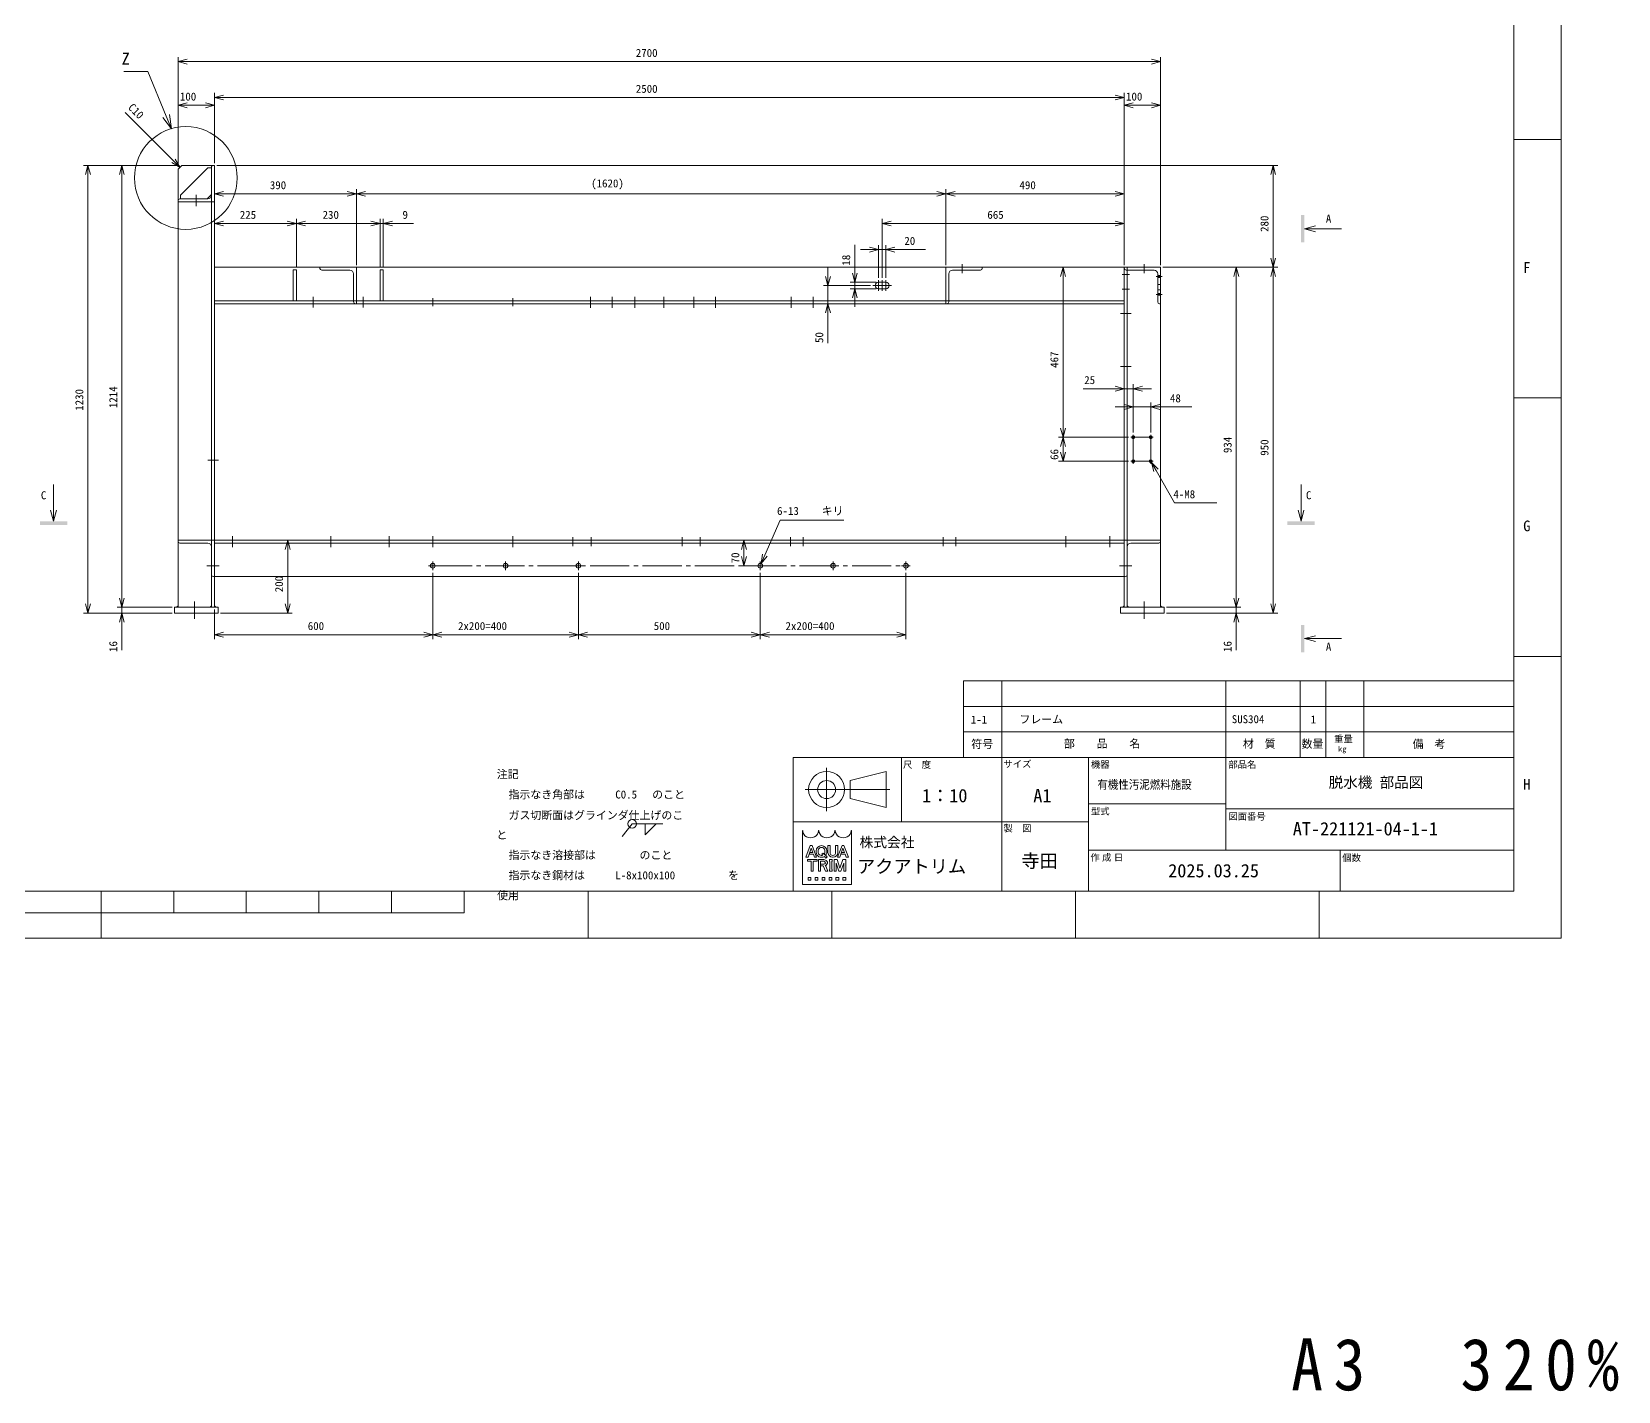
# Model space of a CAD drawing. Units: millimetres at full size. Extents: x -8517 to 8517, y -4135 to 2939.
# Drawn here: x -4437 to -78, y -4135 to -400 of the extents above; entities that cross this region are included whole.
import ezdxf
from ezdxf.enums import TextEntityAlignment as Align

# ---------------------------------------------------------------- set-up
doc = ezdxf.new("R2010")
doc.units = ezdxf.units.MM
doc.header["$LTSCALE"] = 12
doc.linetypes.add('CHAIN2', pattern=[12, 9, -1, 1, -1])
for name, color, linetype, lineweight in [('0-0_90_FRAME', 2, 'Continuous', 9), ('0-1_91_BLANK', 6, 'Continuous', 9), ('0-2_08_DIM', 3, 'Continuous', 9), ('0-3_0', 134, 'Continuous', 9), ('0-4_05_CENTER', 2, 'CHAIN2', 9), ('0-5_04_HIDDEN', 7, 'Continuous', 9), ('0-6_10_DRAFT', 1, 'Continuous', 9)]:
    doc.layers.add(name, color=color, linetype=linetype, lineweight=lineweight)
doc.layers.add('0-7_07_TEXT', color=3, linetype='Continuous')
doc.layers.add('0-8', color=7, linetype='Continuous')
doc.styles.add('ＭＳ ゴシック', font='')
doc.styles.add('ＭＳ Ｐゴシック', font='')
doc.styles.get('ＭＳ ゴシック').set_extended_font_data('MS Gothic')
doc.styles.get('ＭＳ Ｐゴシック').set_extended_font_data('MS PGothic')

# ---------------------------------------------------------------- blocks, each defined once
blk = doc.blocks.new('Weld-line')
at = {"layer": '0-2_08_DIM'}
blk.add_line((0, 0), (1, 0), dxfattribs=at)
blk = doc.blocks.new('Weld10-s5')
at = {"layer": '0-2_08_DIM'}
blk.add_circle((0, 0), 2, dxfattribs=at)
blk = doc.blocks.new('Weld10-a1')
at = {"layer": '0-2_08_DIM'}
blk.add_lwpolyline([(5, 0), (0, 5), (0, 0)], close=True, dxfattribs=at)
blk = doc.blocks.new('Jis_w20130906110600')
at = {"layer": '0-2_08_DIM'}
blk.add_line((-4.631, -5.765), (0, 0), dxfattribs=at)
blk.add_blockref('Weld10-s5', (0, 0), dxfattribs=at)
at = {"layer": '0-2_08_DIM', "xscale": 14, "yscale": 14}
blk.add_blockref('Weld-line', (0, 0), dxfattribs=at)
at = {"layer": '0-2_08_DIM', "xscale": -1, "rotation": 180}
blk.add_blockref('Weld10-a1', (6, 0), dxfattribs=at)
blk = doc.blocks.new('seca02')
at = {"layer": '0-3_0'}
for q in [(3.5, 0.804), (3.5, -0.804), (10.635, 0)]:
    blk.add_line((0.5, 0), q, dxfattribs=at)
blk.add_solid([(-0.5, 3.763), (-0.5, -3.763), (0.5, 3.763), (0.5, -3.763)], dxfattribs=at)
blk = doc.blocks.new('seca03')
at = {"layer": '0-3_0'}
for q in [(0, 10.635), (-0.804, 3.5), (0.804, 3.5)]:
    blk.add_line((0, 0.5), q, dxfattribs=at)
blk.add_solid([(-3.763, -0.5), (3.763, -0.5), (-3.763, 0.5), (3.763, 0.5)], dxfattribs=at)
blk = doc.blocks.new('M8Tz_1')
at = {"layer": '0-3_0'}
for radius in [4, 3.25]:
    blk.add_circle((0, 0), radius, dxfattribs=at)
at = {"layer": '0-4_05_CENTER'}
for p, q in [((6.92, 0), (-6.92, 0)), ((0, -6.92), (0, 6.92))]:
    blk.add_line(p, q, dxfattribs=at)
blk = doc.blocks.new('A$C448B04A9_1')
at = {"layer": '0-3_0'}
for p, q in [((3, 100), (0, 100)), ((0, 0), (0, 100)), ((8, 18), (8, 95)), ((0, 0), (100, 0)), ((95, 8), (18, 8)), ((100, 3), (100, 0))]:
    blk.add_line(p, q, dxfattribs=at)
for centre, radius, start, end in [((3, 95), 5, 0, 90), ((18, 18), 10, 180, 270), ((95, 3), 5, 0, 90)]:
    blk.add_arc(centre, radius, start, end, dxfattribs=at)
blk = doc.blocks.new('A$C448B04A9_1_1_1')
at = {"layer": '0-5_04_HIDDEN'}
for p, q in [((3, 100), (0, 100)), ((0, 0), (0, 100)), ((8, 18), (8, 95)), ((0, 0), (100, 0)), ((95, 8), (18, 8)), ((100, 3), (100, 0))]:
    blk.add_line(p, q, dxfattribs=at)
for centre, radius, start, end in [((3, 95), 5, 0, 90), ((18, 18), 10, 180, 270), ((95, 3), 5, 0, 90)]:
    blk.add_arc(centre, radius, start, end, dxfattribs=at)
blk = doc.blocks.new('_Open30')
at = {"layer": '0-2_08_DIM'}
blk.add_line((0, 0), (-1, 0), dxfattribs=at)
blk.add_lwpolyline([(-1, 0.2679), (0, 0), (-1, -0.2679)], dxfattribs=at)

msp = doc.modelspace()

# ---------------------------------------------------------------- linework, layer by layer
at = {"layer": '0-0_90_FRAME'}
for p, q in [((-234.95, -696.26), (-364.57, -696.26)), ((-234.95, -1406.23), (-364.57, -1406.23)), ((-234.95, -2116.21), (-364.57, -2116.21)), ((-1876.79, -2183.85), (-1876.79, -2393.85)), ((-1876.79, -2183.85), (-364.57, -2183.85)), ((-1771.79, -2183.85), (-1771.79, -2393.85)), ((-1155.88, -2183.85), (-1155.88, -2393.85)), ((-951.44, -2183.85), (-951.44, -2393.85)), ((-881.44, -2183.85), (-881.44, -2393.85)), ((-776.44, -2183.85), (-776.44, -2393.85)), ((-1876.79, -2253.85), (-364.57, -2253.85)), ((-1876.79, -2323.85), (-364.57, -2323.85)), ((-2304.12, -2668.37), (-2295.14, -2643.15)), ((-2300.99, -2659.93), (-2299.26, -2655.07)), ((-2299.26, -2655.07), (-2290.9, -2655.07)), ((-2297.8, -2636.35), (-2292.49, -2636.35)), ((-2290.9, -2655.07), (-2295.14, -2643.15)), ((-2280.41, -2668.22), (-2292.49, -2636.35)), ((-2281.78, -2650.44), (-2281.78, -2654.29)), ((-2276.44, -2650.82), (-2276.44, -2653.89)), ((-2265.81, -2659.89), (-2262.97, -2656.87)), ((-2262.97, -2656.87), (-2251.11, -2666.65)), ((-2257.66, -2650.82), (-2257.66, -2653.89)), ((-2252.32, -2650.44), (-2252.32, -2654.29)), ((-2249.36, -2655.44), (-2249.36, -2636.35)), ((-2243.6, -2636.35), (-2249.36, -2636.35)), ((-2243.6, -2654.29), (-2243.6, -2636.35)), ((-2222.46, -2655.44), (-2222.46, -2636.35)), ((-2217.04, -2668.37), (-2208.06, -2643.15)), ((-2213.91, -2659.93), (-2212.17, -2655.07)), ((-2212.17, -2655.07), (-2203.82, -2655.07)), ((-2210.71, -2636.35), (-2205.4, -2636.35)), ((-2203.82, -2655.07), (-2208.06, -2643.15)), ((-2193.33, -2668.22), (-2205.4, -2636.35)), ((-2309.87, -2668.37), (-2309.87, -2668.22)), ((-2309.87, -2668.37), (-2304.12, -2668.37)), ((-2305.72, -2674.78), (-2279.46, -2674.78)), ((-2305.72, -2674.78), (-2305.72, -2679.26)), ((-2305.72, -2679.26), (-2296.11, -2679.26)), ((-2300.99, -2659.93), (-2289.17, -2659.93)), ((-2295.47, -2706.8), (-2295.47, -2679.9)), ((-2289.71, -2706.8), (-2289.71, -2679.9)), ((-2289.07, -2679.26), (-2279.46, -2679.26)), ((-2280.41, -2668.37), (-2280.41, -2668.22)), ((-2279.46, -2674.78), (-2279.46, -2679.26)), ((-2275.81, -2674.78), (-2275.81, -2706.8)), ((-2275.81, -2674.78), (-2261.08, -2674.78)), ((-2270.05, -2679.26), (-2260.31, -2679.26)), ((-2269.86, -2691.62), (-2269.86, -2687.14)), ((-2269.86, -2687.14), (-2260.31, -2687.14)), ((-2269.86, -2691.62), (-2263.57, -2691.62)), ((-2265.81, -2659.89), (-2263.19, -2662.43)), ((-2261.19, -2693.23), (-2256.32, -2706.8)), ((-2259.55, -2659.54), (-2255.43, -2662.94)), ((-2259.27, -2666.25), (-2254.82, -2670.58)), ((-2255.62, -2693.03), (-2250.1, -2706.54)), ((-2254.82, -2670.58), (-2251.11, -2666.65)), ((-2245.25, -2674.78), (-2238.2, -2674.78)), ((-2245.25, -2674.78), (-2245.25, -2679.26)), ((-2245.25, -2706.8), (-2245.25, -2702.32)), ((-2244.61, -2701.68), (-2244.61, -2679.9)), ((-2238.84, -2701.68), (-2238.84, -2679.9)), ((-2238.2, -2674.78), (-2238.2, -2679.26)), ((-2234.95, -2668.37), (-2236.87, -2668.37)), ((-2232.43, -2674.78), (-2224.07, -2674.78)), ((-2219.31, -2706.8), (-2226.68, -2684.38)), ((-2216.42, -2698.03), (-2224.07, -2674.78)), ((-2222.79, -2668.37), (-2222.79, -2668.22)), ((-2222.79, -2668.37), (-2217.04, -2668.37)), ((-2216.42, -2698.03), (-2208.78, -2674.78)), ((-2213.91, -2659.93), (-2202.08, -2659.93)), ((-2213.54, -2706.8), (-2206.17, -2684.38)), ((-2200.41, -2674.78), (-2208.78, -2674.78)), ((-2193.33, -2668.37), (-2193.33, -2668.22)), ((-2304.11, -2723.57), (-2304.11, -2731.25)), ((-2295.47, -2706.8), (-2289.71, -2706.8)), ((-2284.9, -2723.57), (-2284.9, -2731.25)), ((-2265.69, -2723.57), (-2265.69, -2731.25)), ((-2256.32, -2706.8), (-2250.1, -2706.8)), ((-2250.1, -2706.54), (-2250.1, -2706.8)), ((-2246.48, -2723.57), (-2246.48, -2731.25)), ((-2227.27, -2723.57), (-2227.27, -2731.25)), ((-2219.31, -2706.8), (-2213.54, -2706.8)), ((-2200.37, -2723.57), (-2200.37, -2731.25)), ((-2907.87, -2890.6), (-2907.87, -2761.56)), ((-2238.53, -2890.6), (-2238.53, -2761.56)), ((-1569.2, -2890.6), (-1569.2, -2761.56)), ((-899.87, -2890.6), (-899.87, -2761.56))]:
    msp.add_line(p, q, dxfattribs=at)
at = {"layer": '0-0_90_FRAME', "color": 134}
for p, q in [((-2047.57, -2570.63), (-2047.57, -2393.85)), ((-1876.79, -2393.85), (-364.57, -2393.85)), ((-1771.79, -2761.56), (-1771.79, -2393.85)), ((-1533.5, -2761.56), (-1533.5, -2393.85)), ((-1155.88, -2393.85), (-1155.88, -2648.42)), ((-2253, -2541.64), (-2253, -2422.84)), ((-2312.4, -2482.24), (-2079.75, -2482.24)), ((-1533.5, -2521.13), (-1155.88, -2521.13)), ((-1533.5, -2570.63), (-2344.57, -2570.63)), ((-1155.88, -2535.27), (-364.57, -2535.27)), ((-1533.5, -2648.42), (-364.57, -2648.42)), ((-842.14, -2648.42), (-842.14, -2761.56))]:
    msp.add_line(p, q, dxfattribs=at)
at = {"layer": '0-0_90_FRAME', "color": 6}
for p, q in [((-4246.53, -2890.6), (-4246.53, -2761.56)), ((-4047.12, -2821.38), (-4047.12, -2761.56)), ((-3847.71, -2821.38), (-3847.71, -2761.56)), ((-3648.29, -2821.38), (-3648.29, -2761.56)), ((-3448.88, -2821.38), (-3448.88, -2761.56)), ((-3249.46, -2821.38), (-3249.46, -2761.56)), ((-5243.61, -2821.38), (-3249.46, -2821.38))]:
    msp.add_line(p, q, dxfattribs=at)
msp.add_lwpolyline([(-8128.5, -2761.56), (-364.57, -2761.56), (-364.57, 2788.98), (-8128.5, 2788.98)], close=True, dxfattribs=at)
at = {"layer": '0-0_90_FRAME', "color": 134}
for points in [[(-2344.57, -2761.56), (-364.57, -2761.56), (-364.57, -2393.85), (-2344.57, -2393.85)], [(-2188.65, -2457.49), (-2089.65, -2432.74), (-2089.65, -2531.74), (-2188.65, -2506.99)]]:
    msp.add_lwpolyline(points, close=True, dxfattribs=at)
at = {"layer": '0-0_90_FRAME'}
for points in [[(-2185, -2594.85), (-2185, -2742.78), (-2319.48, -2742.78), (-2319.48, -2594.85)], [(-2309.87, -2668.37), (-2309.87, -2668.22), (-2297.8, -2636.35)], [(-2228.23, -2654.29), (-2228.23, -2636.35), (-2222.46, -2636.35)], [(-2222.79, -2668.37), (-2222.79, -2668.22), (-2210.71, -2636.35)], [(-2280.41, -2668.37), (-2286.16, -2668.37), (-2289.17, -2659.93)], [(-2275.81, -2706.8), (-2270.05, -2706.8), (-2270.05, -2679.26)], [(-2245.25, -2706.8), (-2238.2, -2706.8), (-2238.2, -2702.32)], [(-2232.43, -2674.78), (-2232.43, -2706.8), (-2226.67, -2706.8), (-2226.68, -2684.38)], [(-2206.17, -2684.38), (-2206.17, -2706.8), (-2200.41, -2706.8), (-2200.41, -2674.78)], [(-2193.33, -2668.37), (-2199.08, -2668.37), (-2202.08, -2659.93)], [(-2304.11, -2723.57), (-2296.43, -2723.57), (-2296.43, -2731.25), (-2304.11, -2731.25)], [(-2284.9, -2723.57), (-2277.22, -2723.57), (-2277.22, -2731.25), (-2284.9, -2731.25)], [(-2265.69, -2723.57), (-2258.01, -2723.57), (-2258.01, -2731.25), (-2265.69, -2731.25)], [(-2246.48, -2723.57), (-2238.79, -2723.57), (-2238.79, -2731.25), (-2246.48, -2731.25)], [(-2227.27, -2723.57), (-2219.58, -2723.57), (-2219.58, -2731.25), (-2227.27, -2731.25)], [(-2200.37, -2723.57), (-2208.05, -2723.57), (-2208.05, -2731.25), (-2200.37, -2731.25)]]:
    msp.add_lwpolyline(points, dxfattribs=at)
at = {"layer": '0-0_90_FRAME', "color": 134}
for radius in [49.5, 24.75]:
    msp.add_circle((-2253, -2482.24), radius, dxfattribs=at)
at = {"layer": '0-0_90_FRAME'}
for centre, radius, start, end in [((-2319.48, -2595.49), 0.64, 0, 90), ((-2274.66, -2595.49), 0.64, 0, 180), ((-2274.66, -2595.49), 0.64, 0, 90), ((-2229.83, -2595.49), 0.64, 0, 180), ((-2185, -2595.49), 0.64, 90, 180), ((-2235.82, -2654.87), 13.55, 182.45003, 265.55526), ((-2232.17, -2654.43), 11.43, 179.25279, 218.96457), ((-2236, -2654.87), 13.55, 274.44474, 357.54997), ((-2239.66, -2654.43), 11.43, 321.03543, 0.74721), ((-2296.11, -2679.9), 0.64, 0, 90), ((-2289.07, -2679.9), 0.64, 90, 180), ((-2263.57, -2694.19), 2.56, 21.9283, 90), ((-2260.45, -2683.2), 3.94, 271.99706, 88.00294), ((-2259.5, -2694.62), 4.19, 22.27295, 58.55311), ((-2245.25, -2679.9), 0.64, 0, 90), ((-2245.25, -2701.68), 0.64, 270, 0), ((-2235.91, -2652.29), 10.66, 241.15773, 298.84227), ((-2238.2, -2679.9), 0.64, 90, 180), ((-2238.2, -2701.68), 0.64, 180, 270)]:
    msp.add_arc(centre, radius, start, end, dxfattribs=at)
for centre, major_axis, ratio, start_param, end_param in [((-2297.07, -2595.49), (-21.77, 0), 0.882353, 6.2831853, 9.424778), ((-2252.24, -2595.49), (-21.77, 0), 0.882353, 6.2831853, 9.424778), ((-2207.41, -2595.49), (-21.77, 0), 0.882353, 6.2831853, 9.424778), ((-2267.05, -2650.44), (-14.73, 0), 0.956522, 3.1415927, 6.2831853), ((-2267.05, -2654.29), (-14.73, 0), 0.956522, 6.2831853, 8.4104559), ((-2267.05, -2650.82), (9.39, 0), 0.994718, 6.2831853, 9.424778), ((-2267.05, -2653.91), (9.39, 0), 0.995036, 3.1415927, 5.1354926), ((-2267.05, -2653.91), (9.39, 0), 0.995036, 5.6366671, 6.2831853), ((-2267.05, -2654.29), (-14.73, 0), 0.956522, 2.4802046, 3.1415927), ((-2261.08, -2683.2), (-10.34, 0), 0.81482, 1.9440695, 4.712389)]:
    msp.add_ellipse(centre, major_axis=major_axis, ratio=ratio, start_param=start_param, end_param=end_param, dxfattribs=at)
at = {"layer": '0-1_91_BLANK'}
msp.add_lwpolyline([(-8516.96, -2890.6), (-234.95, -2890.6), (-234.95, 2938.6), (-8516.96, 2938.6)], close=True, dxfattribs=at)
at = {"layer": '0-2_08_DIM'}
for p, q in [((-4035.23, -770.92), (-4035.23, -469.59)), ((-1335.24, -1040.92), (-1335.24, -469.59)), ((-4183.9, -509.33), (-4123.9, -509.33)), ((-4010.23, -482.09), (-1360.24, -482.09)), ((-4035.23, -770.92), (-4035.23, -589.45)), ((-3960.23, -601.95), (-4010.23, -601.95)), ((-3935.23, -760.92), (-3935.23, -568.2)), ((-3935.23, -760.92), (-3935.23, -589.45)), ((-3910.23, -580.7), (-1460.24, -580.7)), ((-1435.24, -1040.92), (-1435.24, -568.2)), ((-1435.24, -1040.92), (-1435.24, -589.45)), ((-1410.24, -601.95), (-1360.24, -601.95)), ((-1335.24, -1040.92), (-1335.24, -589.45)), ((-4047.91, -754.49), (-4180.32, -622.08)), ((-4031.48, -767.17), (-4295.38, -767.17)), ((-4031.48, -767.17), (-4202.2, -767.17)), ((-3928.98, -767.17), (-1013.5, -767.17)), ((-4282.88, -1972.17), (-4282.88, -792.17)), ((-4189.7, -792.17), (-4189.7, -1956.17)), ((-1026, -792.17), (-1026, -1022.17)), ((-2100.24, -1076.54), (-2100.24, -914.37)), ((-1435.24, -1040.92), (-1435.24, -914.37)), ((-2075.24, -926.87), (-1460.24, -926.87)), ((-2175.54, -1063.17), (-2175.54, -985.67)), ((-2135.24, -998.53), (-2160.24, -998.53)), ((-2110.24, -1076.54), (-2110.24, -986.03)), ((-2110.24, -998.53), (-2090.24, -998.53)), ((-2090.24, -1076.54), (-2090.24, -986.03)), ((-2065.24, -998.53), (-1981.49, -998.53)), ((-2249.39, -1072.17), (-2249.39, -1047.17)), ((-2116.49, -1088.17), (-2188.04, -1088.17)), ((-2175.54, -1106.17), (-2175.54, -1088.17)), ((-1441.49, -1047.17), (-1615.96, -1047.17)), ((-1603.46, -1489.17), (-1603.46, -1072.17)), ((-1328.99, -1047.17), (-1013.5, -1047.17)), ((-1328.99, -1047.17), (-1114.88, -1047.17)), ((-1328.99, -1047.17), (-1013.5, -1047.17)), ((-1127.38, -1072.17), (-1127.38, -1956.17)), ((-1026, -1072.17), (-1026, -1972.17)), ((-2132.07, -1097.17), (-2261.89, -1097.17)), ((-2249.39, -1097.17), (-2249.39, -1147.17)), ((-2116.49, -1106.17), (-2188.04, -1106.17)), ((-2175.54, -1131.17), (-2175.54, -1156.17)), ((-2115.83, -1147.17), (-2261.89, -1147.17)), ((-2249.39, -1172.17), (-2249.39, -1256.13)), ((-1460.24, -1380.93), (-1547.74, -1380.93)), ((-1435.24, -1501), (-1435.24, -1368.43)), ((-1410.24, -1380.93), (-1435.24, -1380.93)), ((-1410.24, -1501), (-1410.24, -1368.43)), ((-1385.24, -1380.93), (-1360.24, -1380.93)), ((-1435.24, -1430.89), (-1460.24, -1430.89)), ((-1410.24, -1501), (-1410.24, -1418.39)), ((-1410.24, -1430.89), (-1362.24, -1430.89)), ((-1362.24, -1501), (-1362.24, -1418.39)), ((-1337.24, -1430.89), (-1249.74, -1430.89)), ((-1423.41, -1514.17), (-1615.96, -1514.17)), ((-1423.41, -1514.17), (-1615.96, -1514.17)), ((-1603.46, -1539.17), (-1603.46, -1555.17)), ((-1423.41, -1580.17), (-1615.96, -1580.17)), ((-3740.88, -1797.17), (-3721.41, -1797.17)), ((-3733.91, -1822.17), (-3733.91, -1972.17)), ((-4189.7, -1956.17), (-4189.7, -1931.17)), ((-1127.38, -1956.17), (-1127.38, -1931.17)), ((-4051.48, -1997.17), (-4295.38, -1997.17)), ((-4051.48, -1981.17), (-4202.2, -1981.17)), ((-4051.48, -1981.17), (-4202.2, -1981.17)), ((-4051.48, -1997.17), (-4202.2, -1997.17)), ((-4189.7, -1981.17), (-4189.7, -1997.17)), ((-3918.98, -1997.17), (-3721.41, -1997.17)), ((-1318.99, -1981.17), (-1114.88, -1981.17)), ((-1318.99, -1981.17), (-1114.88, -1981.17)), ((-1318.99, -1997.17), (-1013.5, -1997.17)), ((-1318.99, -1997.17), (-1114.88, -1997.17)), ((-1127.38, -1981.17), (-1127.38, -1997.17)), ((-4189.7, -2022.17), (-4189.7, -2099.67)), ((-1127.38, -2022.17), (-1127.38, -2099.67))]:
    msp.add_line(p, q, dxfattribs=at)
at = {"layer": '0-2_08_DIM', "color": 4}
for p, q in [((-3935.23, -906.31), (-3935.23, -832.94)), ((-3910.23, -845.44), (-3570.24, -845.44)), ((-3545.24, -1040.92), (-3545.24, -832.94)), ((-3545.24, -1040.92), (-3545.24, -832.94)), ((-3520.24, -845.44), (-1950.24, -845.44)), ((-1925.24, -1040.92), (-1925.24, -832.94)), ((-1925.24, -1040.92), (-1925.24, -832.94)), ((-1460.24, -845.44), (-1900.24, -845.44)), ((-1435.24, -1040.92), (-1435.24, -832.94)), ((-3935.23, -1047.92), (-3935.23, -914.37)), ((-3710.24, -1047.92), (-3710.24, -914.37)), ((-3710.24, -1047.92), (-3710.24, -914.37)), ((-3480.24, -1047.92), (-3480.24, -914.37)), ((-3480.24, -1047.92), (-3480.24, -914.37)), ((-3471.24, -1047.92), (-3471.24, -914.37)), ((-3735.24, -926.87), (-3910.23, -926.87)), ((-3685.24, -926.87), (-3505.24, -926.87)), ((-3505.24, -926.87), (-3530.24, -926.87)), ((-3480.24, -926.87), (-3471.24, -926.87)), ((-3446.24, -926.87), (-3388.74, -926.87)), ((-2472.14, -1797.17), (-2492.71, -1797.17)), ((-2480.21, -1842.17), (-2480.21, -1822.17)), ((-2453.52, -1867.17), (-2492.71, -1867.17)), ((-3335.24, -1886.33), (-3335.24, -2069.24)), ((-3335.24, -1886.33), (-3335.24, -2069.24)), ((-2935.24, -1886.33), (-2935.24, -2069.24)), ((-2935.24, -1886.33), (-2935.24, -2069.24)), ((-2435.24, -1886.33), (-2435.24, -2069.24)), ((-2435.24, -1886.33), (-2435.24, -2069.24)), ((-2035.24, -1886.33), (-2035.24, -2069.24)), ((-3935.23, -1987.42), (-3935.23, -2069.24)), ((-3360.24, -2056.74), (-3910.23, -2056.74)), ((-3310.24, -2056.74), (-2960.24, -2056.74)), ((-2910.24, -2056.74), (-2460.24, -2056.74)), ((-2410.24, -2056.74), (-2060.24, -2056.74))]:
    msp.add_line(p, q, dxfattribs=at)
at = {"layer": '0-2_08_DIM'}
for points in [[(-4067.99, -631.69), (-4118.5, -509.33), (-4123.9, -509.33)], [(-1180.91, -1694.61), (-1297.16, -1694.61), (-1347.9, -1605.38)]]:
    msp.add_lwpolyline(points, dxfattribs=at)
at = {"layer": '0-2_08_DIM', "color": 4}
msp.add_lwpolyline([(-2205.48, -1742.26), (-2380.94, -1742.26), (-2422.68, -1838.28)], dxfattribs=at)
at = {"layer": '0-2_08_DIM'}
for points in [[(-4035.23, -1981.17), (-4039.23, -1981.17), (-4035.23, -1977.17)], [(-3943.23, -1981.17), (-3947.23, -1981.17), (-3943.23, -1977.17)], [(-3935.23, -1981.17), (-3931.23, -1981.17), (-3935.23, -1977.17)], [(-1435.24, -1981.17), (-1439.24, -1981.17), (-1435.24, -1977.17)], [(-1427.24, -1981.17), (-1423.24, -1981.17), (-1427.24, -1977.17)], [(-1335.24, -1981.17), (-1331.24, -1981.17), (-1335.24, -1977.17)]]:
    msp.add_lwpolyline(points, close=True, dxfattribs=at)
at = {"layer": '0-3_0'}
for p, q in [((-3943.23, -767.17), (-3943.23, -1981.17)), ((-2090.24, -1088.17), (-2110.24, -1088.17)), ((-1427.24, -1047.17), (-1427.24, -1981.17)), ((-2110.24, -1106.17), (-2090.24, -1106.17)), ((-3935.23, -1139.17), (-1435.24, -1139.17)), ((-3935.23, -1805.17), (-1435.24, -1805.17))]:
    msp.add_line(p, q, dxfattribs=at)
for points in [[(-4025.23, -767.17), (-3935.23, -767.17), (-3935.23, -1981.17), (-4035.23, -1981.17), (-4035.23, -777.17)], [(-3935.23, -1047.17), (-1435.24, -1047.17), (-1435.24, -1147.17), (-3935.23, -1147.17)], [(-3719.24, -1054.17), (-3710.24, -1054.17), (-3710.24, -1139.17), (-3719.24, -1139.17)], [(-3480.24, -1054.17), (-3471.24, -1054.17), (-3471.24, -1139.17), (-3480.24, -1139.17)], [(-1435.24, -1047.17), (-1335.24, -1047.17), (-1335.24, -1981.17), (-1435.24, -1981.17)], [(-3935.23, -1797.17), (-1435.24, -1797.17), (-1435.24, -1897.17), (-3935.23, -1897.17)], [(-3925.23, -1997.17), (-4045.23, -1997.17), (-4045.23, -1981.17), (-3925.23, -1981.17)], [(-1325.24, -1997.17), (-1445.24, -1997.17), (-1445.24, -1981.17), (-1325.24, -1981.17)]]:
    msp.add_lwpolyline(points, close=True, dxfattribs=at)
at = {"layer": '0-3_0', "color": 3}
msp.add_circle((-4014.07, -801.85), 141.17, dxfattribs=at)
at = {"layer": '0-3_0'}
for centre in [(-3335.24, -1867.17), (-3135.24, -1867.17), (-2935.24, -1867.17), (-2435.24, -1867.17), (-2235.24, -1867.17), (-2035.24, -1867.17)]:
    msp.add_circle(centre, 6.5, dxfattribs=at)
for centre, start, end in [((-2110.24, -1097.17), 90, 270), ((-2090.24, -1097.17), 270, 90)]:
    msp.add_arc(centre, 9, start, end, dxfattribs=at)
at = {"layer": '0-4_05_CENTER'}
for p, q in [((-3985.23, -878.81), (-3985.23, -848.03)), ((-1880.24, -1063.39), (-1880.24, -1038.94)), ((-1380.24, -1063.39), (-1380.24, -1038.94)), ((-2110.24, -1111.55), (-2110.24, -1082.79)), ((-2100.24, -1111.55), (-2100.24, -1082.79)), ((-2090.24, -1111.55), (-2090.24, -1082.79)), ((-1420.92, -1067.17), (-1441.26, -1067.17)), ((-1331.16, -1072.67), (-1347.2, -1072.67)), ((-3663.74, -1128.21), (-3663.74, -1157.82)), ((-3526.74, -1128.21), (-3526.74, -1157.82)), ((-3335.24, -1154.22), (-3335.24, -1132.13)), ((-3115.24, -1154.22), (-3115.24, -1132.13)), ((-2902.24, -1158.45), (-2902.24, -1128.05)), ((-2842.24, -1158.45), (-2842.24, -1128.05)), ((-2780.24, -1158.45), (-2780.24, -1128.05)), ((-2700.24, -1158.45), (-2700.24, -1128.05)), ((-2618.24, -1158.45), (-2618.24, -1128.05)), ((-2558.24, -1158.45), (-2558.24, -1128.05)), ((-2350.34, -1158.45), (-2350.34, -1128.05)), ((-2290.34, -1158.45), (-2290.34, -1128.05)), ((-2074.65, -1097.17), (-2125.82, -1097.17)), ((-1420.92, -1107.17), (-1441.26, -1107.17)), ((-1331.16, -1121.67), (-1347.2, -1121.67)), ((-1416.27, -1174.17), (-1445.89, -1174.17)), ((-1416.27, -1320.17), (-1445.89, -1320.17)), ((-3924.27, -1577.17), (-3953.89, -1577.17)), ((-3885.23, -1786.21), (-3885.23, -1815.82)), ((-3615.24, -1786.21), (-3615.24, -1815.82)), ((-3455.24, -1786.21), (-3455.24, -1815.82)), ((-3335.24, -1786.21), (-3335.24, -1815.82)), ((-3115.24, -1786.21), (-3115.24, -1815.82)), ((-1595.74, -1786.21), (-1595.74, -1815.82)), ((-1474.74, -1786.21), (-1474.74, -1815.82)), ((-2950.23, -1789.07), (-2950.23, -1813.27)), ((-2900.23, -1789.07), (-2900.23, -1813.27)), ((-2650.24, -1789.07), (-2650.24, -1813.27)), ((-2600.24, -1789.07), (-2600.24, -1813.27)), ((-2352.73, -1789.08), (-2352.73, -1813.27)), ((-2317.73, -1789.08), (-2317.73, -1813.27)), ((-1932.73, -1789.11), (-1932.73, -1813.3)), ((-1897.73, -1789.11), (-1897.73, -1813.3)), ((-3921.87, -1867.17), (-3956.28, -1867.17)), ((-3323.2, -1867.17), (-3347.27, -1867.17)), ((-3335.24, -1879.2), (-3335.24, -1855.14)), ((-3335.24, -1867.17), (-2035.24, -1867.17)), ((-3123.2, -1867.17), (-3147.27, -1867.17)), ((-3135.24, -1879.2), (-3135.24, -1855.14)), ((-2923.2, -1867.17), (-2947.27, -1867.17)), ((-2935.24, -1879.2), (-2935.24, -1855.14)), ((-2447.27, -1867.17), (-2423.2, -1867.17)), ((-2435.24, -1879.2), (-2435.24, -1855.14)), ((-2247.27, -1867.17), (-2223.2, -1867.17)), ((-2235.24, -1879.2), (-2235.24, -1855.14)), ((-2047.27, -1867.17), (-2023.2, -1867.17)), ((-2035.24, -1879.2), (-2035.24, -1855.14)), ((-1448.6, -1867.17), (-1414.19, -1867.17)), ((-3990.23, -2013.23), (-3990.23, -1965.58)), ((-1380.24, -2013.23), (-1380.24, -1965.58))]:
    msp.add_line(p, q, dxfattribs=at)
msp.add_lwpolyline([(-1410.24, -1514.17), (-1362.24, -1514.17), (-1362.24, -1580.17), (-1410.24, -1580.17)], close=True, dxfattribs=at)
at = {"layer": '0-5_04_HIDDEN'}
for p, q in [((-1335.24, -1070.17), (-1343.24, -1070.17)), ((-1335.24, -1070.67), (-1343.24, -1070.67)), ((-1335.24, -1074.67), (-1343.24, -1074.67)), ((-1335.24, -1075.17), (-1343.24, -1075.17)), ((-1335.24, -1094.17), (-1343.24, -1094.17)), ((-1335.24, -1119.17), (-1343.24, -1119.17)), ((-1335.24, -1119.67), (-1343.24, -1119.67)), ((-1335.24, -1123.67), (-1343.24, -1123.67)), ((-1335.24, -1124.17), (-1343.24, -1124.17)), ((-1335.24, -1124.17), (-1343.24, -1124.17))]:
    msp.add_line(p, q, dxfattribs=at)
msp.add_lwpolyline([(-3943.23, -847.17), (-3943.23, -774.17), (-3953.23, -774.17), (-4028.23, -849.17), (-4028.23, -859.17), (-3955.23, -859.17)], close=True, dxfattribs=at)
at = {"layer": '0-6_10_DRAFT'}
msp.add_line((-1335.24, -1109.17), (-1343.24, -1109.17), dxfattribs=at)

# ---------------------------------------------------------------- block references
at = {"layer": '0-2_08_DIM'}
for p, xscale, yscale, rotation in [((-4035.23, -482.09), 25, 25, 180), ((-4035.23, -601.95), 25, 25, 180), ((-3935.23, -580.7), 25, 25, 180), ((-1435.24, -601.95), 25, 25, 180), ((-4053.68, -666.35), 37.5, 37.5, 292.43043), ((-4282.88, -767.17), 25, 25, 90), ((-4189.7, -767.17), 25, 25, 90), ((-4030.23, -772.17), 25, 25, 315), ((-1026, -767.17), 25, 25, 90), ((-3935.23, -845.44), 25, 25, 180), ((-3545.24, -845.44), 25, 25, 180), ((-1925.24, -845.44), 25, 25, 180), ((-3935.23, -926.87), 25, 25, 180), ((-3710.24, -926.87), 25, 25, 180), ((-3471.24, -926.87), 25, 25, 180), ((-2100.24, -926.87), 25, 25, 180), ((-2090.24, -998.53), 25, 25, 180), ((-1026, -1047.17), 25, 25, 270), ((-2249.39, -1097.17), 25, 25, 270), ((-2175.54, -1088.17), 25, 25, 270), ((-1603.46, -1047.17), 25, 25, 90), ((-1127.38, -1047.17), 25, 25, 90), ((-1026, -1047.17), 25, 25, 90), ((-2175.54, -1106.17), 25, 25, 90), ((-2249.39, -1147.17), 25, 25, 90), ((-1410.24, -1380.93), 25, 25, 180), ((-1362.24, -1430.89), 25, 25, 180), ((-1603.46, -1514.17), 25, 25, 270), ((-1603.46, -1514.17), 25, 25, 90), ((-1603.46, -1580.17), 25, 25, 270), ((-1360.26, -1583.65), 25, 25, 119.6244), ((-3733.91, -1797.17), 25, 25, 90), ((-2480.21, -1797.17), 25, 25, 90), ((-2480.21, -1867.17), 25, 25, 270), ((-2432.64, -1861.21), 25, 25, 246.50675), ((-4189.7, -1981.17), 25, 25, 270), ((-4189.7, -1981.17), 25, 25, 270), ((-1127.38, -1981.17), 25, 25, 270), ((-1127.38, -1981.17), 25, 25, 270), ((-4282.88, -1997.17), 25, 25, 270), ((-4189.7, -1997.17), 25, 25, 90), ((-3733.91, -1997.17), 25, 25, 270), ((-1127.38, -1997.17), 25, 25, 90), ((-1026, -1997.17), 25, 25, 270), ((-3935.23, -2056.74), 25, 25, 180), ((-3335.24, -2056.74), 25, 25, 180), ((-2935.24, -2056.74), 25, 25, 180), ((-2435.24, -2056.74), 25, 25, 180)]:
    msp.add_blockref('_Open30', p, dxfattribs=dict(at, xscale=xscale, yscale=yscale, rotation=rotation))
for name, p, xscale, yscale in [('_Open30', (-1335.24, -482.09), 25, 25), ('_Open30', (-3935.23, -601.95), 25, 25), ('_Open30', (-1435.24, -580.7), 25, 25), ('_Open30', (-1335.24, -601.95), 25, 25), ('_Open30', (-3545.24, -845.44), 25, 25), ('_Open30', (-1925.24, -845.44), 25, 25), ('_Open30', (-1435.24, -845.44), 25, 25), ('_Open30', (-3710.24, -926.87), 25, 25), ('_Open30', (-3480.24, -926.87), 25, 25), ('_Open30', (-3480.24, -926.87), 25, 25), ('_Open30', (-1435.24, -926.87), 25, 25), ('_Open30', (-2110.24, -998.53), 25, 25), ('_Open30', (-1435.24, -1380.93), 25, 25), ('_Open30', (-1410.24, -1430.89), 25, 25), ('_Open30', (-3335.24, -2056.74), 25, 25), ('_Open30', (-2935.24, -2056.74), 25, 25), ('_Open30', (-2435.24, -2056.74), 25, 25), ('_Open30', (-2035.24, -2056.74), 25, 25), ('Jis_w20130906110600', (-2787.38, -2576.38), 6, 6)]:
    msp.add_blockref(name, p, dxfattribs=dict(at, xscale=xscale, yscale=yscale))
at = {"layer": '0-3_0', "xscale": 10, "yscale": 10}
for name, p in [('seca02', (-944.9, -941.29)), ('seca03', (-4377.32, -1749.92)), ('seca03', (-949.45, -1749.92)), ('seca02', (-944.9, -2067.47))]:
    msp.add_blockref(name, p, dxfattribs=at)
at = {"layer": '0-3_0'}
for p in [(-1410.24, -1514.17), (-1362.24, -1514.17), (-1410.24, -1580.17), (-1362.24, -1580.17)]:
    msp.add_blockref('M8Tz_1', p, dxfattribs=at)
at = {"layer": '0-5_04_HIDDEN', "xscale": -1}
msp.add_blockref('A$C448B04A9_1', (-3935.23, -867.17), dxfattribs=at)
at = {"layer": '0-5_04_HIDDEN', "rotation": 180}
for name, p in [('A$C448B04A9_1_1_1', (-3545.24, -1047.17)), ('A$C448B04A9_1', (-1335.24, -1047.17)), ('A$C448B04A9_1', (-3935.23, -1797.17))]:
    msp.add_blockref(name, p, dxfattribs=at)
at = {"layer": '0-5_04_HIDDEN', "xscale": -1, "rotation": 180}
for p in [(-1925.24, -1047.17), (-1435.24, -1797.17)]:
    msp.add_blockref('A$C448B04A9_1', p, dxfattribs=at)

# ---------------------------------------------------------------- texts
at = {"layer": '0-0_90_FRAME', "color": 134}
for s, height, style, p in [('F', 29.33, 'ＭＳ ゴシック', (-338.8, -1071.25)), ('G', 29.33, 'ＭＳ ゴシック', (-338.8, -1781.22)), ('尺\u3000度', 18.33, 'ＭＳ Ｐゴシック', (-2043.09, -2428.49)), ('サイズ', 18.33, 'ＭＳ Ｐゴシック', (-1767.3, -2426.62)), ('機器', 18.33, 'ＭＳ Ｐゴシック', (-1526.7, -2428.07)), ('部品名', 18.33, 'ＭＳ Ｐゴシック', (-1149.09, -2428.07)), ('1：10', 36.66, 'ＭＳ ゴシック', (-1990.9, -2528.2)), ('A1', 36.66, 'ＭＳ ゴシック', (-1685.13, -2528.2)), ('脱水機 部品図', 29.33, 'ＭＳ ゴシック', (-873.31, -2485.95)), ('H', 29.33, 'ＭＳ ゴシック', (-338.8, -2491.19)), ('型式', 18.33, 'ＭＳ Ｐゴシック', (-1526.7, -2556.61)), ('図面番号', 18.33, 'ＭＳ Ｐゴシック', (-1149.09, -2570.75)), ('AT-221121-04-1-1', 36.66, 'ＭＳ ゴシック', (-971.93, -2619.31)), ('製\u3000図', 18.33, 'ＭＳ Ｐゴシック', (-1767.3, -2603.41)), ('寺田', 36.66, 'ＭＳ ゴシック', (-1717.62, -2707.5)), ('作 成 日', 18.33, 'ＭＳ Ｐゴシック', (-1528.43, -2683.6)), ('個数', 18.33, 'ＭＳ Ｐゴシック', (-836.21, -2684.29)), ('2025.03.25', 36.66, 'ＭＳ ゴシック', (-1314.32, -2734.4))]:
    msp.add_text(s, height=height, dxfattribs=dict(at, style=style)).set_placement(p, align=Align.BOTTOM_LEFT)
at = {"layer": '0-0_90_FRAME', "color": 3, "style": 'ＭＳ ゴシック'}
for s, height, p in [('1-1', 21.99, (-1856.86, -2307.62)), ('フレーム', 21.99, (-1723.02, -2306.85)), ('SUS304', 21.99, (-1139.77, -2306.45)), ('1', 21.99, (-922.8, -2307.12)), ('符号', 21.99, (-1855.41, -2374.78)), ('部\u3000\u3000品\u3000\u3000名', 21.99, (-1601.08, -2373.69)), ('材\u3000質', 21.99, (-1109.2, -2374.05)), ('数量', 21.99, (-947.76, -2374.28)), ('重量', 18.33, (-858.57, -2357.92)), ('備  考', 21.99, (-642.64, -2374.78)), ('kg', 14.66, (-847.52, -2382.38))]:
    msp.add_text(s, height=height, dxfattribs=at).set_placement(p, align=Align.BOTTOM_LEFT)
at = {"layer": '0-0_90_FRAME', "color": 134, "style": 'ＭＳ ゴシック', "width": 0.9}
msp.add_text('有機性汚泥燃料施設', height=23.46, dxfattribs=at).set_placement((-1509.09, -2487.39), align=Align.BOTTOM_LEFT)
at = {"layer": '0-0_90_FRAME', "style": 'ＭＳ ゴシック'}
for s, height, p in [('株式会社', 27.72, (-2162.66, -2649.22)), ('アクアトリム', 36.66, (-2169.62, -2722.65))]:
    msp.add_text(s, height=height, dxfattribs=at).set_placement(p, align=Align.BOTTOM_LEFT)
at = {"layer": '0-2_08_DIM', "style": 'ＭＳ ゴシック'}
for s, height, p in [('Z', 32.99, (-4190.33, -500.33)), ('2700', 21.99, (-2777.38, -475.84)), ('2500', 21.99, (-2777.38, -574.43)), ('100', 21.99, (-4030.23, -595.7)), ('100', 21.99, (-1430.24, -595.7)), ('665', 21.99, (-1811.31, -920.6)), ('20', 21.99, (-2039.43, -992.28)), ('25', 21.99, (-1545.06, -1374.66)), ('48', 21.99, (-1309.56, -1424.64)), ('4-M8', 21.99, (-1300.2, -1688.36))]:
    msp.add_text(s, height=height, dxfattribs=at).set_placement(p, align=Align.BOTTOM_LEFT)
for s, rotation, p in [('C10', 315, (-4178.87, -614.7)), ('280', 90, (-1032.25, -950.03)), ('18', 90, (-2181.79, -1042.64)), ('50', 90, (-2255.66, -1255.22)), ('467', 90, (-1609.71, -1323.53)), ('1230', 90, (-4289.13, -1441.46)), ('1214', 90, (-4195.95, -1434.17)), ('934', 90, (-1133.63, -1557.74)), ('950', 90, (-1032.27, -1565.03)), ('66', 90, (-1609.71, -1576.46)), ('200', 90, (-3740.16, -1940.03)), ('16', 90, (-4195.95, -2104.14)), ('16', 90, (-1133.63, -2104.14))]:
    msp.add_text(s, height=21.99, rotation=rotation, dxfattribs=at).set_placement(p, align=Align.BOTTOM_LEFT)
at = {"layer": '0-2_08_DIM', "color": 4}
for s, style, p in [('390', 'ＭＳ ゴシック', (-3783.09, -839.19)), ('(1620)', 'ＭＳ ゴシック', (-2900.04, -834.19)), ('490', 'ＭＳ ゴシック', (-1723.09, -839.19)), ('225', 'ＭＳ ゴシック', (-3865.59, -920.6)), ('230', 'ＭＳ ゴシック', (-3638.09, -920.62)), ('9', 'ＭＳ ゴシック', (-3418.56, -920.62)), ('6-13', 'ＭＳ ゴシック', (-2389.22, -1734.3)), ('キリ', 'ＭＳ Ｐゴシック', (-2266.36, -1734.3)), ('600', 'ＭＳ ゴシック', (-3678.81, -2050.49)), ('2x200=400', 'ＭＳ ゴシック', (-3265.95, -2050.49)), ('500', 'ＭＳ ゴシック', (-2728.09, -2050.47)), ('2x200=400', 'ＭＳ ゴシック', (-2365.95, -2050.49))]:
    msp.add_text(s, height=21.99, dxfattribs=dict(at, style=style)).set_placement(p, align=Align.BOTTOM_LEFT)
at = {"layer": '0-2_08_DIM', "color": 4, "style": 'ＭＳ ゴシック'}
msp.add_text('70', height=21.99, rotation=90, dxfattribs=at).set_placement((-2486.46, -1860.74), align=Align.BOTTOM_LEFT)
at = {"layer": '0-3_0', "style": 'ＭＳ ゴシック'}
for s, p in [('A', (-881.15, -931.29)), ('C', (-4412.32, -1691.17)), ('C', (-935.86, -1691.17)), ('A', (-881.15, -2107.42))]:
    msp.add_text(s, height=21.99, dxfattribs=at).set_placement(p, align=Align.BOTTOM_LEFT)
at = {"layer": '0-7_07_TEXT'}
for s, style, p in [('注記', 'ＭＳ Ｐゴシック', (-3159.47, -2457.66)), ('\u3000指示なき角部は', 'ＭＳ Ｐゴシック', (-3157.07, -2513.45)), ('C0.5', 'ＭＳ ゴシック', (-2833.82, -2513.45)), ('のこと', 'ＭＳ Ｐゴシック', (-2732.39, -2513.45)), ('\u3000ガス切断面はグラインダ仕上げのこ', 'ＭＳ Ｐゴシック', (-3157.07, -2570.44)), ('と', 'ＭＳ Ｐゴシック', (-3160.64, -2624.52)), ('\u3000指示なき溶接部は\u3000\u3000\u3000\u3000のこと', 'ＭＳ Ｐゴシック', (-3157.07, -2679.95)), ('\u3000指示なき鋼材は', 'ＭＳ Ｐゴシック', (-3157.07, -2735.38)), ('L-8x100x100', 'ＭＳ ゴシック', (-2833.82, -2735.38)), ('を', 'ＭＳ Ｐゴシック', (-2523.82, -2735.38)), ('使用', 'ＭＳ Ｐゴシック', (-3158.6, -2790.66))]:
    msp.add_text(s, height=21.99, dxfattribs=dict(at, style=style)).set_placement(p, align=Align.BOTTOM_LEFT)
at = {"layer": '0-8', "insert": (-976.5, -4135.49), "char_height": 142.7, "attachment_point": 7, "style": 'ＭＳ ゴシック'}
msp.add_mtext('\\T1.33;\\W0.9;A3\u3000320%', dxfattribs=at)

doc.saveas('drawing.dxf')
